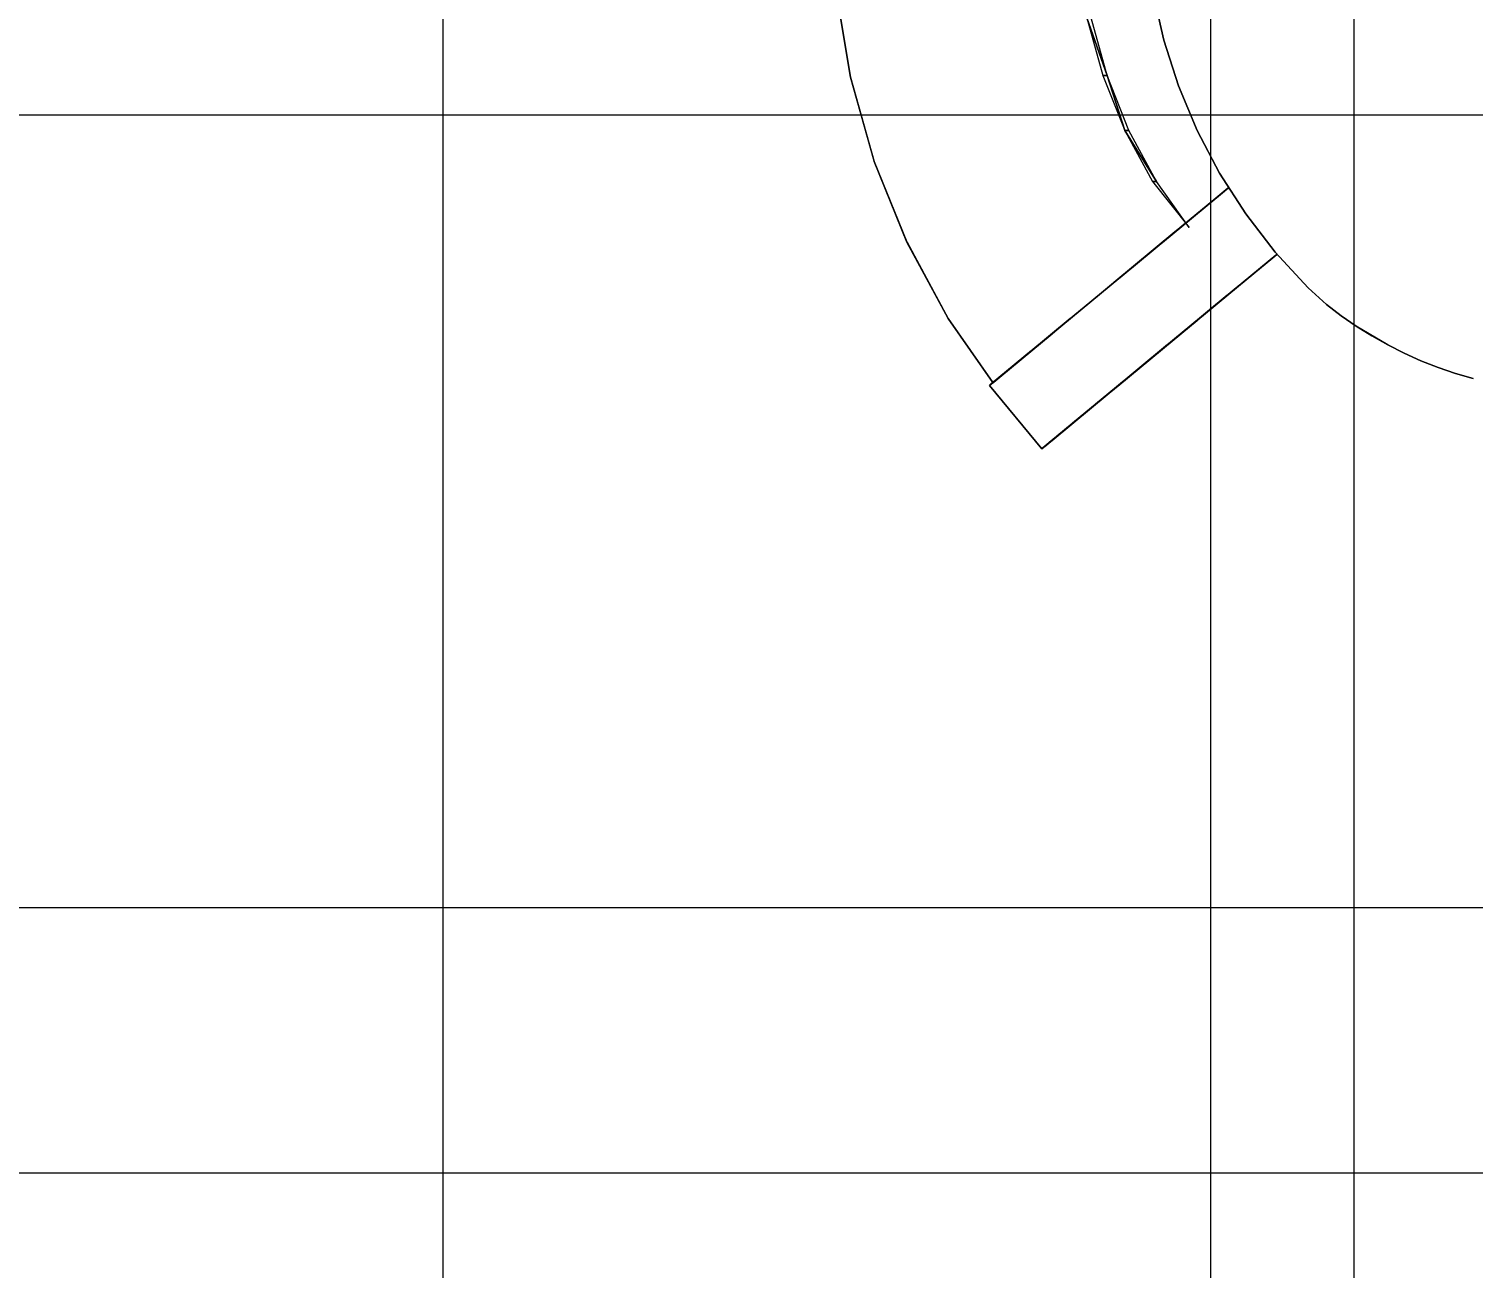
# Model space of a CAD drawing. Extents: x -566 to 72611, y -487 to 32334.
# Drawn here: x 449.85 to 469.67, y 137.69 to 154.69 of the extents above; entities that cross this region are included whole.
import ezdxf

# ---------------------------------------------------------------- set-up
doc = ezdxf.new("R2010")
doc.units = 0
doc.header["$LTSCALE"] = 0.5
doc.header["$MEASUREMENT"] = 0
doc.layers.get('0').update_dxf_attribs({"color": 20, "linetype": 'CONTINUOUS'})
doc.layers.get('DEFPOINTS').update_dxf_attribs({"linetype": 'CONTINUOUS', "lineweight": 5})
doc.layers.add('Annotations', color=40, linetype='CONTINUOUS', lineweight=5)
doc.layers.add('ceilling', color=141, linetype='CONTINUOUS', lineweight=18)
doc.layers.add('floor', color=7, linetype='CONTINUOUS', lineweight=5, true_color=0xcfcfcf)
doc.layers.add('layout', color=7, linetype='CONTINUOUS', lineweight=5, true_color=0xcfcfcf)
doc.styles.get("Standard").update_dxf_attribs({"font": 'arial.ttf'})
doc.dimstyles.new('Arch96', dxfattribs={"dimscale": 96, "dimtxt": 0.03125, "dimasz": 0.015625, "dimexe": 0.046875, "dimexo": 0.0625, "dimgap": 0.03125, "dimtad": 1, "dimtoh": 1, "dimdec": 4, "dimzin": 3, "dimdsep": 46, "dimlunit": 4, "dimtxsty": 'Standard', "dimblk": 'DOT', "dimcen": 0, "dimdle": 0.046875, "dimclrd": 256, "dimclre": 256, "dimclrt": 256, "dimaunit": 1, "dimadec": 3, "dimazin": 2, "dimtfac": 1, "dimtdec": 4, "dimtmove": 2, "dimatfit": 3, "dimldrblk": 'ARO14', "dimfxl": 1, "dimfrac": 2, "dimlwd": -1, "dimlwe": -1, "dimarcsym": 0})

# ---------------------------------------------------------------- blocks, each defined once
blk = doc.blocks.new('_Dot')
at = {"color": 0, "linetype": 'ByBlock', "lineweight": -2}
blk.add_line((-0.5, 0), (-1, 0), dxfattribs=at)
at = {"color": 0, "linetype": 'ByBlock', "const_width": 0.5}
blk.add_lwpolyline([(-0.25, 0, 1), (0.25, 0, 1)], format="xyb", close=True, dxfattribs=at)
blk = doc.blocks.new('*D12')
at = {"layer": 'Annotations', "transparency": 16777216}
for p, q in [((327.5, 167.75), (327.5, 149.016)), ((533.5, 167.75), (533.5, 149.016)), ((329, 153.516), (532, 153.516))]:
    blk.add_line(p, q, dxfattribs=at)
at = {"layer": 'DEFPOINTS', "color": 0, "transparency": 16777216}
for p in [(327.5, 173.75), (533.5, 173.75), (533.5, 153.516)]:
    blk.add_point(p, dxfattribs=at)
at = {"layer": 'Annotations', "transparency": 16777216, "xscale": 1.5, "yscale": 1.5, "zscale": 1.5, "rotation": 180}
blk.add_blockref('_Dot', (327.5, 153.516), dxfattribs=at)
at = {"layer": 'Annotations', "transparency": 16777216, "xscale": 1.5, "yscale": 1.5, "zscale": 1.5}
blk.add_blockref('_Dot', (533.5, 153.516), dxfattribs=at)
at = {"layer": 'Annotations', "transparency": 16777216, "insert": (430.5, 158.023), "char_height": 3, "attachment_point": 5}
blk.add_mtext('17\'-2"', dxfattribs=at)
blk = doc.blocks.new('ARO14')
blk.add_line((0, 0), (-1.021, 0))
at = {"const_width": 0.0625}
blk.add_lwpolyline([(-0.77, 0.468), (0, 0), (-0.77, -0.468)], dxfattribs=at)

msp = doc.modelspace()

# ---------------------------------------------------------------- hatches: boundary and pattern name
at = {"layer": 'floor'}
h = msp.add_hatch(dxfattribs=at)
h.set_pattern_fill('ANSI37', color=256, scale=100, angle=45)
h.set_pattern_definition([(90, (243.028, 267.632), (-12.5, 9e-16), []), (180, (243.028, 267.632), (-9e-16, -12.5), [])])
h.paths.add_polyline_path([(253.46925, 349.5), (154.11744, 349.5), (154.11744, 348.5), (101.14781, 348.5), (101.14781, 349.5), (0, 349.5), (0, 344.5), (36, 344.5, -0.33835703), (0, 308.66941), (0, 308.5), (0, 173.75), (253.46925, 173.75)])
h.paths.add_polyline_path([(36, 344.5), (0, 344.5), (0, 308.66941, 0.33835703)], flags=17)
h.paths.add_polyline_path([(253.46925, 173.75), (0, 173.75), (0, 173.74997), (0, 169.75), (253.46925, 169.75)])
h.paths.add_polyline_path([(253.46925, 169.75), (0, 169.75), (0, 149.21137), (36, 149.21137, -0.33835703), (0, 113.38078), (0, 113.21137), (0, 29.94998), (0, -5), (253.46925, -5)])
h.paths.add_polyline_path([(36, 149.21137), (0, 149.21137), (0, 113.38078, 0.33835703)], flags=17)
h.paths.add_polyline_path([(575.25, 169.75), (510, 169.75), (474.75, 169.75), (327.5, 169.75), (285.46925, 169.75), (285.46925, 165.75), (253.46925, 165.75), (253.46925, -5), (263.99725, -5), (263.99725, 95.99051), (287, 95.99051), (287, 97.5), (292, 97.5), (292, -5), (341.25, -5), (341.25, 13.02988), (341.25012, 15.02988), (346.24839, 15.02988, 0.36108524), (374.08728, 41.24999), (346.25012, 41.24999), (346.25012, 42.99999), (341.25, 42.99999), (341.25, 44.99999), (341.25, 97.5), (357.75, 97.5), (405.75, 97.5), (575.25, 97.5)])

# ---------------------------------------------------------------- linework, layer by layer
at = {"layer": 'ceilling'}
for p, q in [((466.06343, 169.75), (466.06343, 97.5)), ((0, 139), (575.25, 139)), ((0, 139), (575.25, 139))]:
    msp.add_line(p, q, dxfattribs=at)
at = {"layer": 'layout'}
for points in [[(460.92984, 155.21364, 2.17627), (461.12357, 154.03016, 2.23962), (460.9274, 155.21397, 2.21651)], [(465.42362, 154.54204, -9.65101), (465.27921, 155.18657, -10.77782), (465.42362, 154.54204, -10.77782)], [(465.27921, 155.18657, -10.77782), (465.42362, 154.54204, -9.65101), (465.27921, 155.18657, -9.65101)], [(464.36905, 154.84688, -6.86018), (464.64505, 154.05427, -7.7356), (464.42655, 154.84688, -7.74973)], [(464.64505, 154.05427, -7.7356), (464.36905, 154.84688, -6.86018), (464.58756, 154.05427, -6.84605)], [(465.62442, 153.91212, -9.65101), (465.42362, 154.54204, -10.77782), (465.62442, 153.91212, -10.77782)], [(465.42362, 154.54204, -10.77782), (465.62442, 153.91212, -9.65101), (465.42362, 154.54204, -9.65101)], [(461.44938, 152.87892, 2.31377), (461.12357, 154.03016, 2.23962), (461.44828, 152.87706, 2.27361)], [(464.88846, 153.30214, -6.82658), (464.64505, 154.05427, -7.7356), (464.58756, 154.05427, -6.84605)], [(464.64505, 154.05427, -7.7356), (464.88846, 153.30214, -6.82658), (464.94596, 153.30214, -7.71614)], [(465.87992, 153.30159, -9.65101), (465.62442, 153.91212, -10.77782), (465.87992, 153.30159, -10.77782)], [(465.62442, 153.91212, -10.77782), (465.87992, 153.30159, -9.65101), (465.62442, 153.91212, -9.65101)], [(464.88846, 153.30214, -6.82658), (465.32425, 152.60289, -7.69168), (464.94596, 153.30214, -7.71614)], [(465.32425, 152.60289, -7.69168), (464.88846, 153.30214, -6.82658), (465.26676, 152.60289, -6.80212)], [(466.18827, 152.71498, -9.65101), (465.87992, 153.30159, -10.77782), (466.18827, 152.71498, -10.77782)], [(465.87992, 153.30159, -10.77782), (466.18827, 152.71498, -9.65101), (465.87992, 153.30159, -9.65101)], [(461.44828, 152.87706, 2.27361), (461.89823, 151.77192, 2.35818), (461.44938, 152.87892, 2.31377)], [(461.45084, 152.87651, 2.23338), (461.89737, 151.76957, 2.31804), (461.44828, 152.87706, 2.27361)], [(461.89823, 151.77192, 2.35818), (461.44828, 152.87706, 2.27361), (461.89737, 151.76957, 2.31804)], [(465.26676, 152.60289, -6.80212), (465.77372, 151.96812, -7.66262), (465.32425, 152.60289, -7.69168)], [(466.54728, 152.15669, -9.65101), (466.18827, 152.71498, -10.77782), (466.54728, 152.15669, -10.77782)], [(466.18827, 152.71498, -10.77782), (466.54728, 152.15669, -9.65101), (466.18827, 152.71498, -9.65101)], [(466.24393, 152.45988, -9.99578), (465.39798, 151.76011, -10.15002), (464.87259, 151.32545, -6.53391)], [(466.24393, 152.45988, -9.99578), (464.87259, 151.32545, -6.53391), (465.71183, 152.01976, -6.33389)], [(466.1392, 152.37324, -17.94785), (465.29215, 151.67256, -17.80513), (466.19974, 152.42335, -17.38655)], [(466.19974, 152.42335, -17.38655), (465.29215, 151.67256, -17.80513), (465.35135, 151.72154, -17.25683)], [(466.19974, 152.42335, -17.38655), (465.35135, 151.72154, -17.25683), (466.25455, 152.4687, -16.82439)], [(466.25455, 152.4687, -16.82439), (465.35135, 151.72154, -17.25683), (465.40494, 151.76582, -16.70766)], [(466.26798, 152.47978, -10.23632), (465.41886, 151.77739, -10.3593), (465.39798, 151.76011, -10.15002)], [(466.26798, 152.47978, -10.23632), (465.39798, 151.76011, -10.15002), (466.24393, 152.45988, -9.99578)], [(466.25455, 152.4687, -16.82439), (465.40494, 151.76582, -16.70766), (466.30362, 152.50929, -16.26141)], [(466.30362, 152.50929, -16.26141), (465.40494, 151.76582, -16.70766), (465.45279, 151.80546, -16.15772)], [(466.28959, 152.49772, -10.46512), (465.43998, 151.79481, -10.58163), (465.41886, 151.77739, -10.3593)], [(466.28959, 152.49772, -10.46512), (465.41886, 151.77739, -10.3593), (466.26798, 152.47978, -10.23632)], [(466.31009, 152.51466, -10.69409), (465.45987, 151.81129, -10.8041), (465.43998, 151.79481, -10.58163)], [(466.31009, 152.51466, -10.69409), (465.43998, 151.79481, -10.58163), (466.28959, 152.49772, -10.46512)], [(465.92276, 152.1942, -19.62552), (465.08072, 151.49766, -19.44399), (466.00065, 152.25865, -19.06741)], [(466.00065, 152.25865, -19.06741), (465.08072, 151.49766, -19.44399), (465.1569, 151.56062, -18.8988)], [(466.00065, 152.25865, -19.06741), (465.1569, 151.56062, -18.8988), (466.07279, 152.31831, -18.50816)], [(466.07279, 152.31831, -18.50816), (465.1569, 151.56062, -18.8988), (465.22733, 151.61891, -18.35249)], [(466.07279, 152.31831, -18.50816), (465.22733, 151.61891, -18.35249), (466.1392, 152.37324, -17.94785)], [(466.1392, 152.37324, -17.94785), (465.22733, 151.61891, -18.35249), (465.29215, 151.67256, -17.80513)], [(465.66288, 151.97923, -21.26353), (464.82462, 151.28572, -21.0585), (465.75004, 152.05134, -20.73612)], [(465.75004, 152.05134, -20.73612), (464.82462, 151.28572, -21.0585), (464.91153, 151.35762, -20.53263)], [(465.75004, 152.05134, -20.73612), (464.91153, 151.35762, -20.53263), (465.83915, 152.12501, -20.1824)], [(465.83915, 152.12501, -20.1824), (464.91153, 151.35762, -20.53263), (464.99906, 151.4301, -19.98798)], [(464.97879, 151.41334, -2.14702), (465.71183, 152.01976, -6.33389), (465.16507, 151.56743, -3.21088)], [(465.83915, 152.12501, -20.1824), (464.99906, 151.4301, -19.98798), (465.92276, 152.1942, -19.62552)], [(465.92276, 152.1942, -19.62552), (464.99906, 151.4301, -19.98798), (465.08072, 151.49766, -19.44399)], [(466.95401, 151.6309, -9.65101), (466.54728, 152.15669, -10.77782), (466.95401, 151.6309, -10.77782)], [(466.54728, 152.15669, -10.77782), (466.95401, 151.6309, -9.65101), (466.54728, 152.15669, -9.65101)], [(465.40799, 151.76835, -22.8417), (464.56852, 151.07393, -22.64339), (465.49198, 151.83787, -22.31541)], [(465.49198, 151.83787, -22.31541), (464.56852, 151.07393, -22.64339), (464.65299, 151.14375, -22.11488)], [(465.49198, 151.83787, -22.31541), (464.65299, 151.14375, -22.11488), (465.57694, 151.90816, -21.78936)], [(465.57694, 151.90816, -21.78936), (464.65299, 151.14375, -22.11488), (464.73832, 151.21434, -21.58658)], [(465.57694, 151.90816, -21.78936), (464.73832, 151.21434, -21.58658), (465.66288, 151.97923, -21.26353)], [(465.66288, 151.97923, -21.26353), (464.73832, 151.21434, -21.58658), (464.82462, 151.28572, -21.0585)], [(461.89994, 151.7689, 2.27782), (462.46512, 150.722, 2.37234), (461.89737, 151.76957, 2.31804)], [(467.40567, 151.14155, -9.65101), (466.95401, 151.6309, -10.77782), (467.40567, 151.14155, -10.77782)], [(466.95401, 151.6309, -10.77782), (467.40567, 151.14155, -9.65101), (466.95401, 151.6309, -9.65101)], [(466.11625, 150.89186, -10.15002), (466.96219, 151.59166, -9.99578), (465.59086, 150.45723, -6.53391)], [(465.59086, 150.45723, -6.53391), (466.96219, 151.59166, -9.99578), (466.43009, 151.15153, -6.33389)], [(465.87516, 150.6924, -18.8988), (466.71891, 151.39039, -19.06741), (466.79105, 151.45009, -18.50816)], [(465.87516, 150.6924, -18.8988), (466.79105, 151.45009, -18.50816), (465.94559, 150.75068, -18.35249)], [(465.94559, 150.75068, -18.35249), (466.79105, 151.45009, -18.50816), (466.85746, 151.50499, -17.94785)], [(465.94559, 150.75068, -18.35249), (466.85746, 151.50499, -17.94785), (466.01041, 150.80433, -17.80513)], [(466.01041, 150.80433, -17.80513), (466.85746, 151.50499, -17.94785), (466.918, 151.55513, -17.38655)], [(466.01041, 150.80433, -17.80513), (466.918, 151.55513, -17.38655), (466.06962, 150.85332, -17.25683)], [(466.06962, 150.85332, -17.25683), (466.918, 151.55513, -17.38655), (466.97281, 151.60048, -16.82439)], [(466.06962, 150.85332, -17.25683), (466.97281, 151.60048, -16.82439), (466.1232, 150.8976, -16.70766)], [(465.6298, 150.48939, -20.53263), (466.4683, 151.18312, -20.73612), (466.55741, 151.25679, -20.18239)], [(465.6298, 150.48939, -20.53263), (466.55741, 151.25679, -20.18239), (465.71732, 150.56187, -19.98798)], [(465.71732, 150.56187, -19.98798), (466.55741, 151.25679, -20.18239), (466.64103, 151.32597, -19.62553)], [(465.71732, 150.56187, -19.98798), (466.64103, 151.32597, -19.62553), (465.79899, 150.62944, -19.44399)], [(465.79899, 150.62944, -19.44399), (466.64103, 151.32597, -19.62553), (466.71891, 151.39039, -19.06741)], [(465.79899, 150.62944, -19.44399), (466.71891, 151.39039, -19.06741), (465.87516, 150.6924, -18.8988)], [(464.56852, 151.07393, -22.64339), (463.53714, 150.22069, 0.68324), (463.48172, 150.17488, 0.90917)], [(464.56852, 151.07393, -22.64339), (463.48172, 150.17488, 0.90917), (464.35782, 150.89955, 0.97607)], [(465.59086, 150.45723, -6.53391), (466.43009, 151.15153, -6.33389), (465.04728, 150.00749, -3.42875)], [(465.04728, 150.00749, -3.42875), (466.43009, 151.15153, -6.33389), (465.88334, 150.6992, -3.21088)], [(465.37125, 150.27553, -22.11488), (466.21024, 150.96965, -22.31541), (466.2952, 151.03993, -21.78936)], [(465.37125, 150.27553, -22.11488), (466.2952, 151.03993, -21.78936), (465.45658, 150.34611, -21.58658)], [(465.45658, 150.34611, -21.58658), (466.2952, 151.03993, -21.78936), (466.38114, 151.11101, -21.26353)], [(465.45658, 150.34611, -21.58658), (466.38114, 151.11101, -21.26353), (465.54288, 150.41749, -21.05851)], [(465.54288, 150.41749, -21.05851), (466.38114, 151.11101, -21.26353), (466.4683, 151.18312, -20.73612)], [(465.54288, 150.41749, -21.05851), (466.4683, 151.18312, -20.73612), (465.6298, 150.48939, -20.53263)], [(467.40567, 151.14155, -9.65101), (467.65775, 150.91188, -10.77782), (467.65775, 150.91188, -9.65101)], [(467.65775, 150.91188, -10.77782), (467.40567, 151.14155, -9.65101), (467.40567, 151.14155, -10.77782)], [(464.25309, 150.81294, 1.26763), (463.42423, 150.12721, 1.13428), (463.36429, 150.07771, 1.35852)], [(464.25309, 150.81294, 1.26763), (463.36429, 150.07771, 1.35852), (464.19767, 150.76707, 1.41171)], [(464.35782, 150.89955, 0.97607), (463.48172, 150.17488, 0.90917), (463.42423, 150.12721, 1.13428)], [(464.35782, 150.89955, 0.97607), (463.42423, 150.12721, 1.13428), (464.30643, 150.8571, 1.12241)], [(464.30643, 150.8571, 1.12241), (463.42423, 150.12721, 1.13428), (464.25309, 150.81294, 1.26763)], [(465.12088, 150.06843, -23.70112), (465.96097, 150.76344, -23.89493), (466.04313, 150.8314, -23.3682)], [(465.12088, 150.06843, -23.70112), (466.04313, 150.8314, -23.3682), (465.2034, 150.1367, -23.17215)], [(465.2034, 150.1367, -23.17215), (466.04313, 150.8314, -23.3682), (466.12626, 150.90013, -22.8417)], [(465.2034, 150.1367, -23.17215), (466.12626, 150.90013, -22.8417), (465.28678, 150.2057, -22.64339)], [(465.28678, 150.2057, -22.64339), (466.12626, 150.90013, -22.8417), (466.21024, 150.96965, -22.31541)], [(465.28678, 150.2057, -22.64339), (466.21024, 150.96965, -22.31541), (465.37125, 150.27553, -22.11488)], [(467.65775, 150.91188, -9.65101), (467.85721, 150.75923, -10.77782), (467.85721, 150.75923, -9.65101)], [(467.85721, 150.75923, -10.77782), (467.65775, 150.91188, -9.65101), (467.65775, 150.91188, -10.77782)], [(463.07892, 149.84438, 2.49307), (462.46512, 150.722, 2.37234), (463.07856, 149.84133, 2.45297)], [(464.0192, 150.61949, 1.83665), (463.23807, 149.97322, 1.80428), (463.17167, 149.91826, 2.02573)], [(464.0192, 150.61949, 1.83665), (463.17167, 149.91826, 2.02573), (463.95585, 150.567, 1.97573)], [(464.08072, 150.67033, 1.69627), (463.30228, 150.02638, 1.58187), (463.23807, 149.97322, 1.80428)], [(464.08072, 150.67033, 1.69627), (463.23807, 149.97322, 1.80428), (464.0192, 150.61949, 1.83665)], [(464.19767, 150.76707, 1.41171), (463.36429, 150.07771, 1.35852), (463.30228, 150.02638, 1.58187)], [(464.19767, 150.76707, 1.41171), (463.30228, 150.02638, 1.58187), (464.14017, 150.71956, 1.55461)], [(464.14017, 150.71956, 1.55461), (463.30228, 150.02638, 1.58187), (464.08072, 150.67033, 1.69627)], [(465.04728, 150.00749, -3.42875), (465.88334, 150.6992, -3.21088), (464.86112, 149.85353, -2.36571)], [(464.86112, 149.85353, -2.36571), (465.88334, 150.6992, -3.21088), (465.69706, 150.54512, -2.14702)], [(464.87919, 149.86845, -25.28934), (465.72025, 150.56428, -25.47641), (465.7996, 150.6299, -24.94904)], [(464.87919, 149.86845, -25.28934), (465.7996, 150.6299, -24.94904), (464.95878, 149.93434, -24.75971)], [(464.95878, 149.93434, -24.75971), (465.7996, 150.6299, -24.94904), (465.8798, 150.69627, -24.42188)], [(464.95878, 149.93434, -24.75971), (465.8798, 150.69627, -24.42188), (465.03934, 150.00099, -24.23031)], [(465.03934, 150.00099, -24.23031), (465.8798, 150.69627, -24.42188), (465.96097, 150.76344, -23.89493)], [(465.03934, 150.00099, -24.23031), (465.96097, 150.76344, -23.89493), (465.12088, 150.06843, -23.70112)], [(467.85721, 150.75923, -9.65101), (468.06376, 150.61589, -10.77782), (468.06376, 150.61589, -9.65101)], [(468.06376, 150.61589, -10.77782), (467.85721, 150.75923, -9.65101), (467.85721, 150.75923, -10.77782)], [(468.49637, 150.35841, -10.77782), (468.06376, 150.61589, -9.65101), (468.27701, 150.48219, -10.77782)], [(463.82303, 150.45717, 2.24976), (463.10294, 149.86149, 2.2462), (463.03214, 149.80293, 2.46564)], [(463.82303, 150.45717, 2.24976), (463.03214, 149.80293, 2.46564), (463.75382, 150.39988, 2.38464)], [(463.89042, 150.51289, 2.11346), (463.17167, 149.91826, 2.02573), (463.10294, 149.86149, 2.2462)], [(463.89042, 150.51289, 2.11346), (463.10294, 149.86149, 2.2462), (463.82303, 150.45717, 2.24976)], [(463.95585, 150.567, 1.97573), (463.17167, 149.91826, 2.02573), (463.89042, 150.51289, 2.11346)], [(464.68131, 149.70476, -1.37689), (465.55204, 150.42512, -1.34352), (464.64383, 149.67375, -1.17963)], [(464.64383, 149.67375, -1.17963), (465.55204, 150.42512, -1.34352), (465.51444, 150.39403, -1.14291)], [(465.56449, 150.43544, -26.53178), (464.64603, 149.67561, -26.87887), (465.48795, 150.37211, -27.06032)], [(464.64603, 149.67561, -26.87887), (465.56449, 150.43544, -26.53178), (464.72269, 149.73906, -26.34921)], [(464.7183, 149.73533, -1.57428), (465.58915, 150.45579, -1.54428), (464.68131, 149.70476, -1.37689)], [(464.68131, 149.70476, -1.37689), (465.58915, 150.45579, -1.54428), (465.55204, 150.42512, -1.34352)], [(464.75467, 149.76552, -1.77183), (465.62565, 150.48601, -1.74519), (464.7183, 149.73533, -1.57428)], [(464.7183, 149.73533, -1.57428), (465.62565, 150.48601, -1.74519), (465.58915, 150.45579, -1.54428)], [(464.72269, 149.73906, -26.34921), (465.56449, 150.43544, -26.53178), (465.64188, 150.49946, -26.00399)], [(464.72269, 149.73906, -26.34921), (465.64188, 150.49946, -26.00399), (464.80045, 149.80336, -25.81917)], [(464.79068, 149.79524, -1.96951), (465.66166, 150.51579, -1.94623), (464.75467, 149.76552, -1.77183)], [(464.75467, 149.76552, -1.77183), (465.66166, 150.51579, -1.94623), (465.62565, 150.48601, -1.74519)], [(464.82608, 149.82457, -2.16733), (465.69706, 150.54512, -2.14702), (464.79068, 149.79524, -1.96951)], [(464.79068, 149.79524, -1.96951), (465.69706, 150.54512, -2.14702), (465.66166, 150.51579, -1.94623)], [(464.80045, 149.80336, -25.81917), (465.64188, 150.49946, -26.00399), (465.72025, 150.56428, -25.47641)], [(464.80045, 149.80336, -25.81917), (465.72025, 150.56428, -25.47641), (464.87919, 149.86845, -25.28934)], [(464.86112, 149.85353, -2.36571), (465.69706, 150.54512, -2.14702), (464.82608, 149.82457, -2.16733)], [(468.27701, 150.48219, -9.65101), (468.49637, 150.35841, -10.77782), (468.49637, 150.35841, -9.65101)], [(463.75382, 150.39988, 2.38464), (463.03214, 149.80293, 2.46564), (463.68265, 150.34099, 2.51804)], [(463.68265, 150.34099, 2.51804), (463.03214, 149.80293, 2.46564), (463.03312, 149.80372, 2.50574)], [(463.68265, 150.34099, 2.51804), (463.03312, 149.80372, 2.50574), (463.03763, 149.80745, 2.54548)], [(463.68265, 150.34099, 2.51804), (463.03763, 149.80745, 2.54548), (463.60953, 150.28056, 2.64993)], [(463.60953, 150.28056, 2.64993), (463.03763, 149.80745, 2.54548), (463.04557, 149.81401, 2.58441)], [(463.60953, 150.28056, 2.64993), (463.04557, 149.81401, 2.58441), (463.05692, 149.82341, 2.62206)], [(463.60953, 150.28056, 2.64993), (463.05692, 149.82341, 2.62206), (463.07157, 149.83549, 2.65801)], [(463.60953, 150.28056, 2.64993), (463.07157, 149.83549, 2.65801), (463.58866, 150.26323, 2.68346)], [(463.58866, 150.26323, 2.68346), (463.07157, 149.83549, 2.65801), (463.08927, 149.85014, 2.69183)], [(463.58866, 150.26323, 2.68346), (463.08927, 149.85014, 2.69183), (463.5651, 150.24379, 2.71438)], [(463.5651, 150.24379, 2.71438), (463.08927, 149.85014, 2.69183), (463.10978, 149.86714, 2.72312)], [(463.5651, 150.24379, 2.71438), (463.10978, 149.86714, 2.72312), (463.53922, 150.22239, 2.74237)], [(463.53922, 150.22239, 2.74237), (463.10978, 149.86714, 2.72312), (463.13297, 149.88634, 2.75154)], [(463.53922, 150.22239, 2.74237), (463.13297, 149.88634, 2.75154), (463.51127, 150.19926, 2.76718)], [(464.44864, 149.51234, -0.19557), (465.31876, 150.23213, -0.14205), (464.40836, 149.47899, -0.00039)], [(464.40836, 149.47899, -0.00039), (465.31876, 150.23213, -0.14205), (465.27811, 150.19847, 0.05766)], [(464.48868, 149.54545, -0.39208), (465.35892, 150.26539, -0.34191), (464.44864, 149.51234, -0.19557)], [(464.44864, 149.51234, -0.19557), (465.35892, 150.26539, -0.34191), (465.31876, 150.23213, -0.14205)], [(464.52823, 149.57817, -0.58874), (465.39859, 150.2982, -0.54194), (464.48868, 149.54545, -0.39208)], [(464.48868, 149.54545, -0.39208), (465.39859, 150.2982, -0.54194), (465.35892, 150.26539, -0.34191)], [(464.5673, 149.61043, -0.78556), (465.43778, 150.33058, -0.74211), (464.52823, 149.57817, -0.58874)], [(464.52823, 149.57817, -0.58874), (465.43778, 150.33058, -0.74211), (465.39859, 150.2982, -0.54194)], [(464.60575, 149.64229, -0.98252), (465.47635, 150.3625, -0.94244), (464.5673, 149.61043, -0.78556)], [(464.5673, 149.61043, -0.78556), (465.47635, 150.3625, -0.94244), (465.43778, 150.33058, -0.74211)], [(464.64383, 149.67375, -1.17963), (465.51444, 150.39403, -1.14291), (464.60575, 149.64229, -0.98252)], [(464.60575, 149.64229, -0.98252), (465.51444, 150.39403, -1.14291), (465.47635, 150.3625, -0.94244)], [(468.49637, 150.35841, -9.65101), (468.72135, 150.24486, -10.77782), (468.72135, 150.24486, -9.65101)], [(468.72135, 150.24486, -10.77782), (468.49637, 150.35841, -9.65101), (468.49637, 150.35841, -10.77782)], [(468.72135, 150.24486, -9.65101), (468.95145, 150.14174, -10.77782), (468.95145, 150.14174, -9.65101)], [(468.95145, 150.14174, -10.77782), (468.72135, 150.24486, -9.65101), (468.72135, 150.24486, -10.77782)], [(463.51127, 150.19926, 2.76718), (463.13297, 149.88634, 2.75154), (463.1586, 149.90751, 2.77676)], [(463.51127, 150.19926, 2.76718), (463.1586, 149.90751, 2.77676), (463.48148, 150.17463, 2.78858)], [(463.48148, 150.17463, 2.78858), (463.1586, 149.90751, 2.77676), (463.18631, 149.9304, 2.79845)], [(463.48148, 150.17463, 2.78858), (463.18631, 149.9304, 2.79845), (463.45011, 150.14869, 2.80637)], [(463.45011, 150.14869, 2.80637), (463.18631, 149.9304, 2.79845), (463.20377, 149.94487, 2.80914)], [(463.45011, 150.14869, 2.80637), (463.20377, 149.94487, 2.80914), (463.41752, 150.12172, 2.82036)], [(463.41752, 150.12172, 2.82036), (463.20377, 149.94487, 2.80914), (463.2465, 149.98024, 2.83038)], [(463.41752, 150.12172, 2.82036), (463.2465, 149.98024, 2.83038), (463.38395, 150.09395, 2.83046)], [(463.28067, 150.00853, 2.83651), (463.2465, 149.98024, 2.83038), (463.38395, 150.09395, 2.83046)], [(463.34977, 150.06566, 2.83654), (463.28067, 150.00853, 2.83651), (463.38395, 150.09395, 2.83046)], [(463.34977, 150.06566, 2.83654), (463.28067, 150.00853, 2.83651), (463.31522, 150.03709, 2.83857)], [(464.19999, 149.30662, 0.90917), (465.07608, 150.03132, 0.97607), (464.14249, 149.25899, 1.13428)], [(464.14249, 149.25899, 1.13428), (465.07608, 150.03132, 0.97607), (465.02469, 149.98887, 1.12241)], [(464.25541, 149.35246, 0.68324), (465.13199, 150.07765, 0.73724), (464.19999, 149.30662, 0.90917)], [(464.19999, 149.30662, 0.90917), (465.13199, 150.07765, 0.73724), (465.07608, 150.03132, 0.97607)], [(464.30863, 149.39641, 0.4565), (465.1857, 150.12199, 0.49761), (464.25541, 149.35246, 0.68324)], [(464.25541, 149.35246, 0.68324), (465.1857, 150.12199, 0.49761), (465.13199, 150.07765, 0.73724)], [(464.35953, 149.43852, 0.229), (465.23661, 150.1642, 0.25829), (464.30863, 149.39641, 0.4565)], [(464.30863, 149.39641, 0.4565), (465.23661, 150.1642, 0.25829), (465.1857, 150.12199, 0.49761)], [(464.40836, 149.47899, -0.00039), (465.27811, 150.19847, 0.05766), (464.35953, 149.43852, 0.229)], [(464.35953, 149.43852, 0.229), (465.27811, 150.19847, 0.05766), (465.23661, 150.1642, 0.25829)], [(469.18631, 150.04927, -10.77782), (468.95145, 150.14174, -9.65101), (468.95145, 150.14174, -10.77782)], [(469.18631, 150.04927, -9.65101), (469.18631, 150.04927, -10.77782), (468.95145, 150.14174, -9.65101)], [(469.18631, 150.04927, -9.65101), (469.42533, 149.9677, -10.77782), (469.42533, 149.9677, -9.65101)], [(469.42533, 149.9677, -10.77782), (469.18631, 150.04927, -9.65101), (469.18631, 150.04927, -10.77782)], [(464.08255, 149.20949, 1.35852), (464.91593, 149.89885, 1.41171), (464.02054, 149.15816, 1.58187)], [(464.02054, 149.15816, 1.58187), (464.91593, 149.89885, 1.41171), (464.85843, 149.85133, 1.55461)], [(464.02054, 149.15816, 1.58187), (464.85843, 149.85133, 1.55461), (464.79899, 149.80211, 1.69627)], [(464.14249, 149.25899, 1.13428), (464.97135, 149.94472, 1.26763), (464.08255, 149.20949, 1.35852)], [(464.08255, 149.20949, 1.35852), (464.97135, 149.94472, 1.26763), (464.91593, 149.89885, 1.41171)], [(464.14249, 149.25899, 1.13428), (465.02469, 149.98887, 1.12241), (464.97135, 149.94472, 1.26763)], [(469.42533, 149.9677, -9.65101), (469.668, 149.89717, -10.77782), (469.668, 149.89717, -9.65101)], [(469.668, 149.89717, -10.77782), (469.42533, 149.9677, -9.65101), (469.42533, 149.9677, -10.77782)], [(463.7504, 148.93471, 2.46564), (463.03312, 149.80372, 2.50574), (463.03214, 149.80293, 2.46564)], [(463.03312, 149.80372, 2.50574), (463.7504, 148.93471, 2.46564), (463.75138, 148.9355, 2.50574)], [(463.88993, 149.05003, 2.02573), (464.60868, 149.64467, 2.11346), (463.8212, 148.99327, 2.2462)], [(463.8212, 148.99327, 2.2462), (464.60868, 149.64467, 2.11346), (464.54129, 149.58894, 2.24976)], [(463.95633, 149.10499, 1.80428), (464.73746, 149.75126, 1.83666), (463.88993, 149.05003, 2.02573)], [(463.88993, 149.05003, 2.02573), (464.73746, 149.75126, 1.83666), (464.67411, 149.69877, 1.97573)], [(463.88993, 149.05003, 2.02573), (464.67411, 149.69877, 1.97573), (464.60868, 149.64467, 2.11346)], [(464.02054, 149.15816, 1.58187), (464.79899, 149.80211, 1.69627), (463.95633, 149.10499, 1.80428)], [(463.95633, 149.10499, 1.80428), (464.79899, 149.80211, 1.69627), (464.73746, 149.75126, 1.83666)], [(463.8212, 148.99327, 2.2462), (464.54129, 149.58894, 2.24976), (463.7504, 148.93471, 2.46564)], [(463.7504, 148.93471, 2.46564), (464.54129, 149.58894, 2.24976), (464.47208, 149.53163, 2.38464)], [(463.7504, 148.93471, 2.46564), (464.47208, 149.53163, 2.38464), (464.40091, 149.47276, 2.51804)], [(463.7504, 148.93471, 2.46564), (464.40091, 149.47276, 2.51804), (463.75138, 148.9355, 2.50574)], [(463.75138, 148.9355, 2.50574), (464.40091, 149.47276, 2.51804), (463.75589, 148.93919, 2.54548)], [(463.75589, 148.93919, 2.54548), (464.40091, 149.47276, 2.51804), (464.32779, 149.41234, 2.64993)], [(463.75589, 148.93919, 2.54548), (464.32779, 149.41234, 2.64993), (463.76383, 148.94578, 2.58441)], [(463.76383, 148.94578, 2.58441), (464.32779, 149.41234, 2.64993), (463.77518, 148.95518, 2.62206)], [(463.77518, 148.95518, 2.62206), (464.32779, 149.41234, 2.64993), (463.78983, 148.96727, 2.65801)], [(463.78983, 148.96727, 2.65801), (464.32779, 149.41234, 2.64993), (464.30692, 149.395, 2.68347)], [(463.78983, 148.96727, 2.65801), (464.30692, 149.395, 2.68347), (463.80753, 148.98192, 2.69183)], [(463.80753, 148.98192, 2.69183), (464.30692, 149.395, 2.68347), (464.28336, 149.37556, 2.71438)], [(463.80753, 148.98192, 2.69183), (464.28336, 149.37556, 2.71438), (463.82804, 148.99891, 2.72312)], [(463.82804, 148.99891, 2.72312), (464.28336, 149.37556, 2.71438), (464.25748, 149.35417, 2.74237)], [(463.82804, 148.99891, 2.72312), (464.25748, 149.35417, 2.74237), (463.85123, 149.01811, 2.75154)], [(463.85123, 149.01811, 2.75154), (464.25748, 149.35417, 2.74237), (464.22953, 149.33104, 2.76718)], [(463.85123, 149.01811, 2.75154), (464.22953, 149.33104, 2.76718), (463.87687, 149.03929, 2.77676)], [(463.87687, 149.03929, 2.77676), (464.22953, 149.33104, 2.76718), (464.19974, 149.30638, 2.78858)], [(463.87687, 149.03929, 2.77676), (464.19974, 149.30638, 2.78858), (463.90458, 149.06218, 2.79845)], [(463.90458, 149.06218, 2.79845), (464.19974, 149.30638, 2.78858), (464.16837, 149.28047, 2.80637)], [(463.90458, 149.06218, 2.79845), (464.16837, 149.28047, 2.80637), (463.92203, 149.07664, 2.80914)], [(463.92203, 149.07664, 2.80914), (464.16837, 149.28047, 2.80637), (464.13578, 149.25349, 2.82037)], [(463.92203, 149.07664, 2.80914), (464.13578, 149.25349, 2.82037), (463.96476, 149.11201, 2.83038)], [(463.96476, 149.11201, 2.83038), (464.13578, 149.25349, 2.82037), (464.10221, 149.22572, 2.83046)], [(463.96476, 149.11201, 2.83038), (463.934, 149.0865, 2.8164), (463.92203, 149.07664, 2.80914)], [(463.96476, 149.11201, 2.83038), (464.10221, 149.22572, 2.83046), (463.99894, 149.1403, 2.83651)], [(463.99894, 149.1403, 2.83651), (464.10221, 149.22572, 2.83046), (464.06803, 149.19743, 2.83654)], [(463.99894, 149.1403, 2.83651), (464.06803, 149.19743, 2.83654), (464.03348, 149.16887, 2.83857)]]:
    msp.add_3dface(points, dxfattribs=at)

# ---------------------------------------------------------------- dimensions: what is measured, and where the dimension line sits
at = {"layer": 'Annotations'}
dim = msp.add_linear_dim(base=(533.5, 153.51641), p1=(327.5, 173.75), p2=(533.5, 173.75), dimstyle='Arch96', dxfattribs=at)
dim.commit()
dim.dimension.update_dxf_attribs({"geometry": '*D12', "text_midpoint": (430.5, 158.02255)})

doc.saveas('drawing.dxf')
